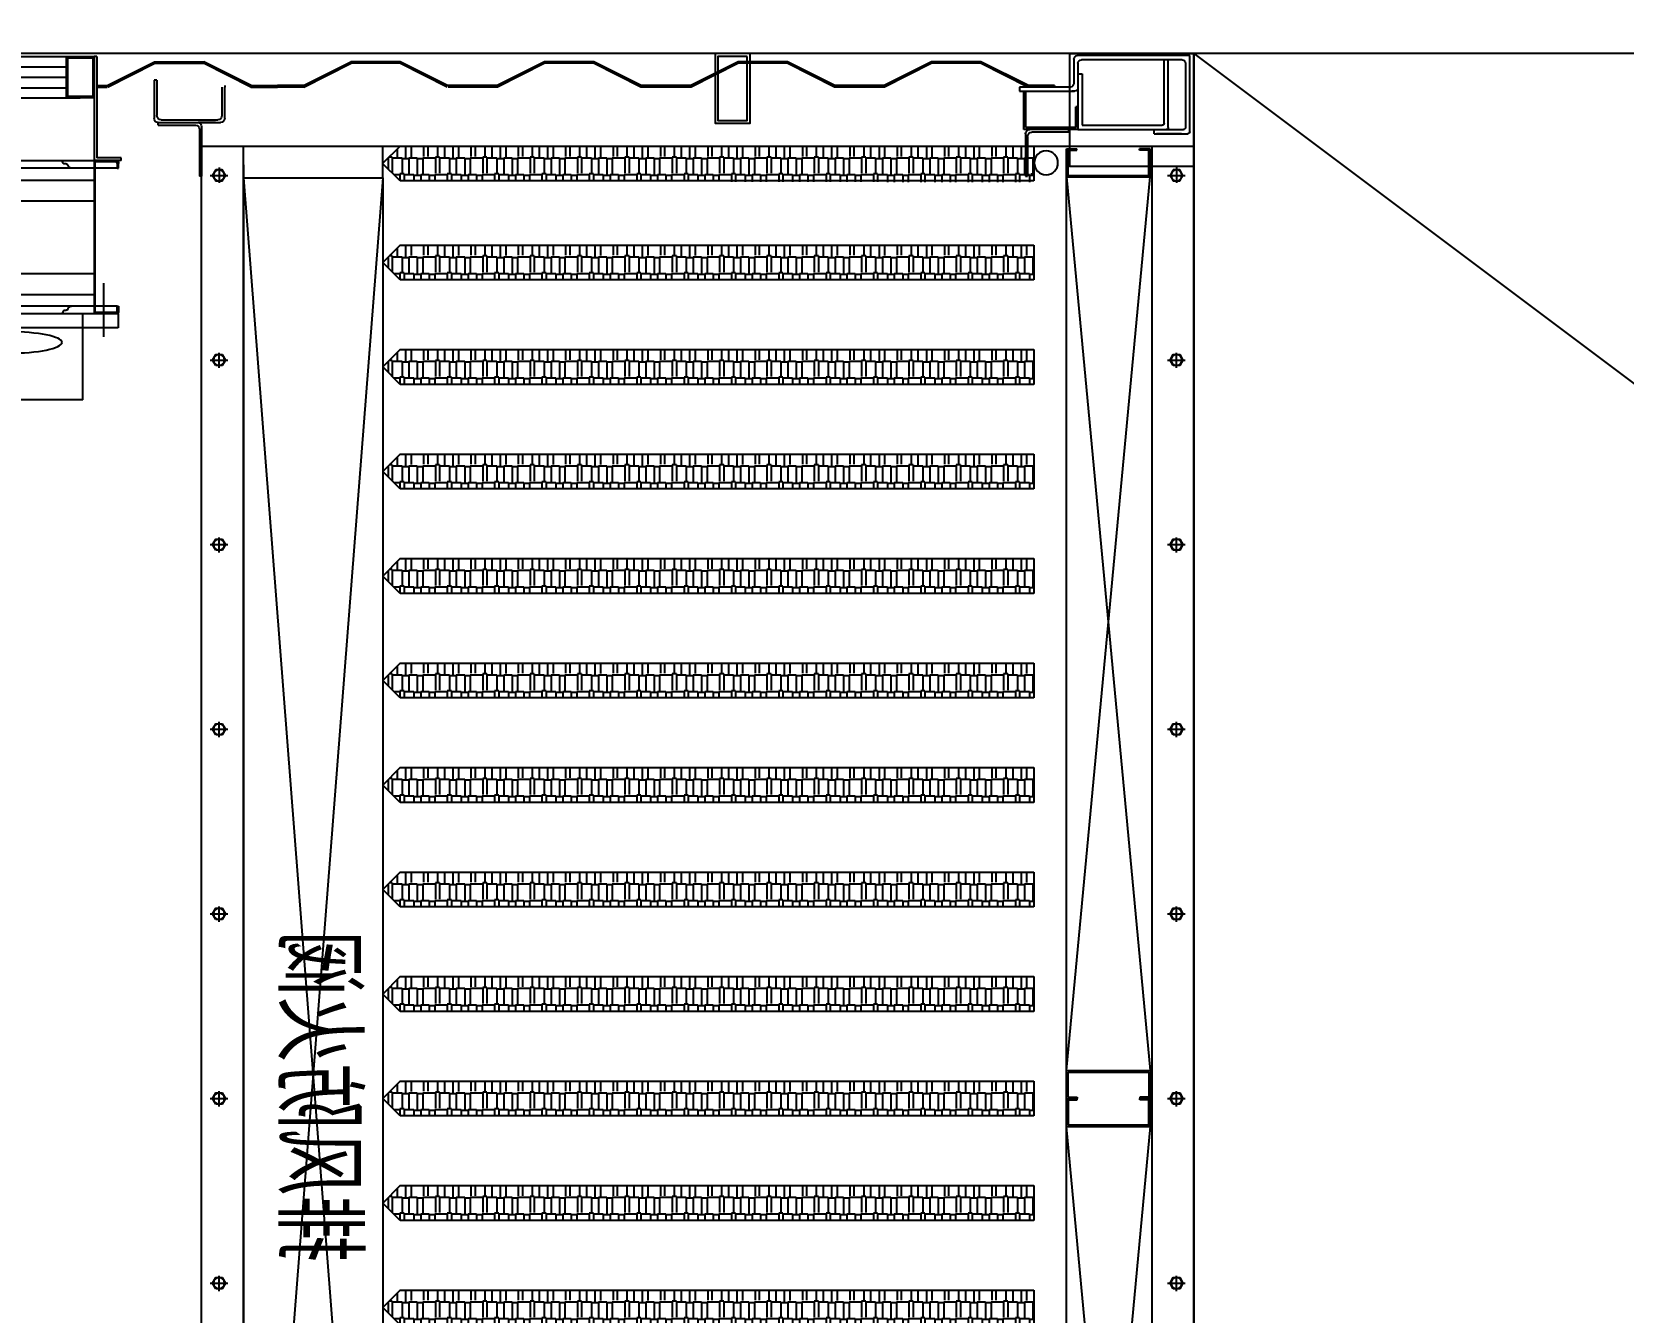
# Model space of a CAD drawing. Extents: x 758840 to 1108724, y -102573 to 143521.
# Drawn here: x 838614 to 840899, y 112781 to 114619 of the extents above; entities that cross this region are included whole.
import ezdxf

# ---------------------------------------------------------------- set-up
doc = ezdxf.new("R2010")
doc.units = 0
doc.header["$LTSCALE"] = 1000
doc.header["$MEASUREMENT"] = 0
for name, pattern in [('ACAD_ISO10W100', [18.5, 12, -3, 0.5, -3]), ('AM_ISO08W050', [18, 12, -1.5, 3, -1.5]), ('CENTER', [2, 1.25, -0.25, 0.25, -0.25]), ('PHANTOM', [12.7, 6.35, -1.27, 1.27, -1.27, 1.27, -1.27])]:
    doc.linetypes.add(name, pattern=pattern)
for name, color, linetype in [('07', 6, 'PHANTOM'), ('0825底图', 253, 'Continuous'), ('8', 4, 'Continuous'), ('AC_EQUIPMENT', 7, 'Continuous'), ('AC_KS', 6, 'Continuous'), ('DEFAULT_1', 7, 'CENTER'), ('PUB_HATCH', 8, 'Continuous'), ('室外柴油发电', 241, 'Continuous')]:
    doc.layers.add(name, color=color, linetype=linetype)
doc.layers.add('AM_7', color=4, linetype='AM_ISO08W050', lineweight=25)
doc.layers.add('AM_8', color=1, linetype='Continuous', lineweight=25)
doc.styles.get("Standard").update_dxf_attribs({"font": 'gbenor.shx', "bigfont": 'gbcbig.shx'})

# ---------------------------------------------------------------- blocks, each defined once
blk = doc.blocks.new('侧板')
for p, q in [((2652.6, 11706.6), (2690.6, 11706.6)), ((2652.6, 11704.6), (2652.6, 11706.6)), ((2652.6, 11704.6), (2690.1, 11704.6)), ((2690.1, 11704.6), (2758.1, 11670.6)), ((2690.6, 11706.6), (2758.6, 11672.6)), ((2828.6, 11672.6), (2896.6, 11706.6)), ((2829.1, 11670.6), (2897.1, 11704.6)), ((2896.6, 11706.6), (2968.6, 11706.6)), ((2897.1, 11704.6), (2968.1, 11704.6)), ((2968.1, 11704.6), (3036.1, 11670.6)), ((2968.6, 11706.6), (3036.6, 11672.6)), ((3106.5, 11672.6), (3174.5, 11706.6)), ((3107, 11670.6), (3175, 11704.6)), ((3174.5, 11706.6), (3246.5, 11706.6)), ((3174.5, 11706.6), (3245.5, 11706.6)), ((3175, 11704.6), (3246, 11704.6)), ((3246, 11704.6), (3314, 11670.6)), ((3246.5, 11706.6), (3314.5, 11672.6)), ((3384.5, 11672.6), (3452.5, 11706.6)), ((3385, 11670.6), (3453, 11704.6)), ((3452.5, 11706.6), (3523.5, 11706.6)), ((3453, 11704.6), (3524, 11704.6)), ((3524, 11704.6), (3592, 11670.6)), ((3524.5, 11706.6), (3592.5, 11672.6)), ((3730.5, 11706.6), (3662.5, 11672.6)), ((3731, 11704.6), (3663, 11670.6)), ((3730.5, 11706.6), (3768.5, 11706.6)), ((3731, 11704.6), (3768.5, 11704.6)), ((3768.5, 11704.6), (3768.5, 11706.6)), ((2758.1, 11670.6), (2829.1, 11670.6)), ((2758.6, 11672.6), (2828.6, 11672.6)), ((3036.1, 11670.6), (3107, 11670.6)), ((3036.6, 11672.6), (3106.5, 11672.6)), ((3314, 11670.6), (3385, 11670.6)), ((3314.5, 11672.6), (3384.5, 11672.6)), ((3592, 11670.6), (3663, 11670.6)), ((3592.5, 11672.6), (3662.5, 11672.6))]:
    blk.add_line(p, q)
blk = doc.blocks.new('排风降噪横剖')
at = {"layer": 'AM_7'}
h = blk.add_hatch(dxfattribs=at)
h.set_pattern_fill('AR-RSHKE', color=256, scale=2, angle=180, style=0)
h.set_pattern_definition([(360, (-637190.818, -169602.554), (51, -24), [12, -10, 14, -6, 18, -8]), (360, (-637178.818, -169603.554), (51, -24), [10, -38, 8, -12]), (360, (-637154.818, -169601.054), (51, -24), [6, -62]), (270, (-637190.818, -169602.554), (-17, -24), [23, -73]), (270, (-637178.818, -169602.554), (-17, -24), [22.5, -73.5]), (270, (-637168.818, -169602.554), (-17, -24), [21, -75]), (270, (-637154.818, -169601.054), (-17, -24), [23, -73]), (270, (-637148.818, -169601.054), (-17, -24), [23, -73]), (270, (-637130.818, -169602.554), (-17, -24), [22, -74])])
h.paths.add_polyline_path([(7119.2, -10876.4), (7119.2, -10926.4), (8029.2, -10924.5), (8054.2, -10899.5), (8029.2, -10874.5)])
h = blk.add_hatch(dxfattribs=at)
h.set_pattern_fill('AR-RSHKE', color=256, scale=2, angle=180, style=0)
h.set_pattern_definition([(360, (-637190.818, -169744.554), (51, -24), [12, -10, 14, -6, 18, -8]), (360, (-637178.818, -169745.554), (51, -24), [10, -38, 8, -12]), (360, (-637154.818, -169743.054), (51, -24), [6, -62]), (270, (-637190.818, -169744.554), (-17, -24), [23, -73]), (270, (-637178.818, -169744.554), (-17, -24), [22.5, -73.5]), (270, (-637168.818, -169744.554), (-17, -24), [21, -75]), (270, (-637154.818, -169743.054), (-17, -24), [23, -73]), (270, (-637148.818, -169743.054), (-17, -24), [23, -73]), (270, (-637130.818, -169744.554), (-17, -24), [22, -74])])
h.paths.add_polyline_path([(7119.2, -11016.5), (7119.2, -11066.5), (8029.2, -11066.5), (8054.2, -11041.5), (8029.2, -11016.5)])
h = blk.add_hatch(dxfattribs=at)
h.set_pattern_fill('AR-RSHKE', color=256, scale=2, angle=180, style=0)
h.set_pattern_definition([(360, (-637190.818, -169894.554), (51, -24), [12, -10, 14, -6, 18, -8]), (360, (-637178.818, -169895.554), (51, -24), [10, -38, 8, -12]), (360, (-637154.818, -169893.054), (51, -24), [6, -62]), (270, (-637190.818, -169894.554), (-17, -24), [23, -73]), (270, (-637178.818, -169894.554), (-17, -24), [22.5, -73.5]), (270, (-637168.818, -169894.554), (-17, -24), [21, -75]), (270, (-637154.818, -169893.054), (-17, -24), [23, -73]), (270, (-637148.818, -169893.054), (-17, -24), [23, -73]), (270, (-637130.818, -169894.554), (-17, -24), [22, -74])])
h.paths.add_polyline_path([(7119.2, -11166.5), (7119.2, -11216.5), (8029.2, -11216.5), (8054.2, -11191.5), (8029.2, -11166.5)])
h = blk.add_hatch(dxfattribs=at)
h.set_pattern_fill('AR-RSHKE', color=256, scale=2, angle=180, style=0)
h.set_pattern_definition([(360, (-637190.818, -170044.554), (51, -24), [12, -10, 14, -6, 18, -8]), (360, (-637178.818, -170045.554), (51, -24), [10, -38, 8, -12]), (360, (-637154.818, -170043.054), (51, -24), [6, -62]), (270, (-637190.818, -170044.554), (-17, -24), [23, -73]), (270, (-637178.818, -170044.554), (-17, -24), [22.5, -73.5]), (270, (-637168.818, -170044.554), (-17, -24), [21, -75]), (270, (-637154.818, -170043.054), (-17, -24), [23, -73]), (270, (-637148.818, -170043.054), (-17, -24), [23, -73]), (270, (-637130.818, -170044.554), (-17, -24), [22, -74])])
h.paths.add_polyline_path([(7119.2, -11316.5), (7119.2, -11366.5), (8029.2, -11366.5), (8054.2, -11341.5), (8029.2, -11316.5)])
h = blk.add_hatch(dxfattribs=at)
h.set_pattern_fill('AR-RSHKE', color=256, scale=2, angle=180, style=0)
h.set_pattern_definition([(360, (-637190.818, -170194.554), (51, -24), [12, -10, 14, -6, 18, -8]), (360, (-637178.818, -170195.554), (51, -24), [10, -38, 8, -12]), (360, (-637154.818, -170193.054), (51, -24), [6, -62]), (270, (-637190.818, -170194.554), (-17, -24), [23, -73]), (270, (-637178.818, -170194.554), (-17, -24), [22.5, -73.5]), (270, (-637168.818, -170194.554), (-17, -24), [21, -75]), (270, (-637154.818, -170193.054), (-17, -24), [23, -73]), (270, (-637148.818, -170193.054), (-17, -24), [23, -73]), (270, (-637130.818, -170194.554), (-17, -24), [22, -74])])
h.paths.add_polyline_path([(7119.2, -11466.5), (7119.2, -11516.5), (8029.2, -11516.5), (8054.2, -11491.5), (8029.2, -11466.5)])
h = blk.add_hatch(dxfattribs=at)
h.set_pattern_fill('AR-RSHKE', color=256, scale=2, angle=180, style=0)
h.set_pattern_definition([(360, (-637190.818, -170344.554), (51, -24), [12, -10, 14, -6, 18, -8]), (360, (-637178.818, -170345.554), (51, -24), [10, -38, 8, -12]), (360, (-637154.818, -170343.054), (51, -24), [6, -62]), (270, (-637190.818, -170344.554), (-17, -24), [23, -73]), (270, (-637178.818, -170344.554), (-17, -24), [22.5, -73.5]), (270, (-637168.818, -170344.554), (-17, -24), [21, -75]), (270, (-637154.818, -170343.054), (-17, -24), [23, -73]), (270, (-637148.818, -170343.054), (-17, -24), [23, -73]), (270, (-637130.818, -170344.554), (-17, -24), [22, -74])])
h.paths.add_polyline_path([(7119.2, -11616.5), (7119.2, -11666.5), (8029.2, -11666.5), (8054.2, -11641.5), (8029.2, -11616.5)])
h = blk.add_hatch(dxfattribs=at)
h.set_pattern_fill('AR-RSHKE', color=256, scale=2, angle=180, style=0)
h.set_pattern_definition([(360, (-637190.818, -170494.554), (51, -24), [12, -10, 14, -6, 18, -8]), (360, (-637178.818, -170495.554), (51, -24), [10, -38, 8, -12]), (360, (-637154.818, -170493.054), (51, -24), [6, -62]), (270, (-637190.818, -170494.554), (-17, -24), [23, -73]), (270, (-637178.818, -170494.554), (-17, -24), [22.5, -73.5]), (270, (-637168.818, -170494.554), (-17, -24), [21, -75]), (270, (-637154.818, -170493.054), (-17, -24), [23, -73]), (270, (-637148.818, -170493.054), (-17, -24), [23, -73]), (270, (-637130.818, -170494.554), (-17, -24), [22, -74])])
h.paths.add_polyline_path([(7119.2, -11766.5), (7119.2, -11816.5), (8029.2, -11816.5), (8054.2, -11791.5), (8029.2, -11766.5)])
h = blk.add_hatch(dxfattribs=at)
h.set_pattern_fill('AR-RSHKE', color=256, scale=2, angle=180, style=0)
h.set_pattern_definition([(360, (-637190.818, -170644.554), (51, -24), [12, -10, 14, -6, 18, -8]), (360, (-637178.818, -170645.554), (51, -24), [10, -38, 8, -12]), (360, (-637154.818, -170643.054), (51, -24), [6, -62]), (270, (-637190.818, -170644.554), (-17, -24), [23, -73]), (270, (-637178.818, -170644.554), (-17, -24), [22.5, -73.5]), (270, (-637168.818, -170644.554), (-17, -24), [21, -75]), (270, (-637154.818, -170643.054), (-17, -24), [23, -73]), (270, (-637148.818, -170643.054), (-17, -24), [23, -73]), (270, (-637130.818, -170644.554), (-17, -24), [22, -74])])
h.paths.add_polyline_path([(7119.2, -11916.5), (7119.2, -11966.5), (8029.2, -11966.5), (8054.2, -11941.5), (8029.2, -11916.5)])
h = blk.add_hatch(dxfattribs=at)
h.set_pattern_fill('AR-RSHKE', color=256, scale=2, angle=180, style=0)
h.set_pattern_definition([(360, (-637190.818, -170794.554), (51, -24), [12, -10, 14, -6, 18, -8]), (360, (-637178.818, -170795.554), (51, -24), [10, -38, 8, -12]), (360, (-637154.818, -170793.054), (51, -24), [6, -62]), (270, (-637190.818, -170794.554), (-17, -24), [23, -73]), (270, (-637178.818, -170794.554), (-17, -24), [22.5, -73.5]), (270, (-637168.818, -170794.554), (-17, -24), [21, -75]), (270, (-637154.818, -170793.054), (-17, -24), [23, -73]), (270, (-637148.818, -170793.054), (-17, -24), [23, -73]), (270, (-637130.818, -170794.554), (-17, -24), [22, -74])])
h.paths.add_polyline_path([(7119.2, -12066.5), (7119.2, -12116.5), (8029.2, -12116.5), (8054.2, -12091.5), (8029.2, -12066.5)])
h = blk.add_hatch(dxfattribs=at)
h.set_pattern_fill('AR-RSHKE', color=256, scale=2, angle=180, style=0)
h.set_pattern_definition([(360, (-637190.818, -170944.554), (51, -24), [12, -10, 14, -6, 18, -8]), (360, (-637178.818, -170945.554), (51, -24), [10, -38, 8, -12]), (360, (-637154.818, -170943.054), (51, -24), [6, -62]), (270, (-637190.818, -170944.554), (-17, -24), [23, -73]), (270, (-637178.818, -170944.554), (-17, -24), [22.5, -73.5]), (270, (-637168.818, -170944.554), (-17, -24), [21, -75]), (270, (-637154.818, -170943.054), (-17, -24), [23, -73]), (270, (-637148.818, -170943.054), (-17, -24), [23, -73]), (270, (-637130.818, -170944.554), (-17, -24), [22, -74])])
h.paths.add_polyline_path([(7119.2, -12216.5), (7119.2, -12266.5), (8029.2, -12266.5), (8054.2, -12241.5), (8029.2, -12216.5)])
h = blk.add_hatch(dxfattribs=at)
h.set_pattern_fill('AR-RSHKE', color=256, scale=2, angle=180, style=0)
h.set_pattern_definition([(360, (-637190.818, -171094.554), (51, -24), [12, -10, 14, -6, 18, -8]), (360, (-637178.818, -171095.554), (51, -24), [10, -38, 8, -12]), (360, (-637154.818, -171093.054), (51, -24), [6, -62]), (270, (-637190.818, -171094.554), (-17, -24), [23, -73]), (270, (-637178.818, -171094.554), (-17, -24), [22.5, -73.5]), (270, (-637168.818, -171094.554), (-17, -24), [21, -75]), (270, (-637154.818, -171093.054), (-17, -24), [23, -73]), (270, (-637148.818, -171093.054), (-17, -24), [23, -73]), (270, (-637130.818, -171094.554), (-17, -24), [22, -74])])
h.paths.add_polyline_path([(7119.2, -12366.5), (7119.2, -12416.5), (8029.2, -12416.5), (8054.2, -12391.5), (8029.2, -12366.5)])
h = blk.add_hatch(dxfattribs=at)
h.set_pattern_fill('AR-RSHKE', color=256, scale=2, angle=180, style=0)
h.set_pattern_definition([(360, (-637190.818, -171244.554), (51, -24), [12, -10, 14, -6, 18, -8]), (360, (-637178.818, -171245.554), (51, -24), [10, -38, 8, -12]), (360, (-637154.818, -171243.054), (51, -24), [6, -62]), (270, (-637190.818, -171244.554), (-17, -24), [23, -73]), (270, (-637178.818, -171244.554), (-17, -24), [22.5, -73.5]), (270, (-637168.818, -171244.554), (-17, -24), [21, -75]), (270, (-637154.818, -171243.054), (-17, -24), [23, -73]), (270, (-637148.818, -171243.054), (-17, -24), [23, -73]), (270, (-637130.818, -171244.554), (-17, -24), [22, -74])])
h.paths.add_polyline_path([(7119.2, -12516.5), (7119.2, -12566.5), (8029.2, -12566.5), (8054.2, -12541.5), (8029.2, -12516.5)])
at = {"color": 0}
for p, q in [((8314.2, -10874.5), (6889.2, -10874.5)), ((7119.2, -10874.5), (7119.2, -10924.5)), ((8029.3, -10874.5), (7119.3, -10874.5)), ((8029.3, -10874.5), (8054.3, -10899.5)), ((8029.3, -10924.5), (8054.3, -10899.5)), ((6927.1, -10916.5), (6901.7, -10916.5)), ((7119.2, -10914.5), (7123.2, -10914.5)), ((8254.2, -10901.2), (8254.2, -13542.3)), ((8302.1, -10916.5), (8276.7, -10916.5)), ((7119.3, -10924.5), (8029.3, -10924.5)), ((8029.2, -11016.5), (7119.2, -11016.5)), ((7119.2, -11016.5), (7119.2, -11066.5)), ((8029.2, -11016.5), (8054.2, -11041.5)), ((8029.2, -11066.5), (8054.2, -11041.5)), ((7119.2, -11066.5), (8029.2, -11066.5)), ((8029.2, -11166.5), (7119.2, -11166.5)), ((7119.2, -11166.5), (7119.2, -11216.5)), ((8029.2, -11166.5), (8054.2, -11191.5)), ((6927.1, -11181.5), (6901.7, -11181.5)), ((8029.2, -11216.5), (8054.2, -11191.5)), ((8302.1, -11181.5), (8276.7, -11181.5)), ((7119.2, -11216.5), (8029.2, -11216.5)), ((8029.2, -11316.5), (7119.2, -11316.5)), ((7119.2, -11316.5), (7119.2, -11366.5)), ((8029.2, -11316.5), (8054.2, -11341.5)), ((8029.2, -11366.5), (8054.2, -11341.5)), ((7119.2, -11366.5), (8029.2, -11366.5)), ((6927.1, -11446.5), (6901.7, -11446.5)), ((8302.1, -11446.5), (8276.7, -11446.5)), ((8029.2, -11466.5), (7119.2, -11466.5)), ((7119.2, -11466.5), (7119.2, -11516.5)), ((8029.2, -11466.5), (8054.2, -11491.5)), ((8029.2, -11516.5), (8054.2, -11491.5)), ((7119.2, -11516.5), (8029.2, -11516.5)), ((8029.2, -11616.5), (7119.2, -11616.5)), ((7119.2, -11616.5), (7119.2, -11666.5)), ((8029.2, -11616.5), (8054.2, -11641.5)), ((8029.2, -11666.5), (8054.2, -11641.5)), ((7119.2, -11666.5), (8029.2, -11666.5)), ((6927.1, -11711.5), (6901.7, -11711.5)), ((8302.1, -11711.5), (8276.7, -11711.5)), ((8029.2, -11766.5), (7119.2, -11766.5)), ((7119.2, -11766.5), (7119.2, -11816.5)), ((8029.2, -11766.5), (8054.2, -11791.5)), ((8029.2, -11816.5), (8054.2, -11791.5)), ((7119.2, -11816.5), (8029.2, -11816.5)), ((8029.2, -11916.5), (7119.2, -11916.5)), ((7119.2, -11916.5), (7119.2, -11966.5)), ((8029.2, -11916.5), (8054.2, -11941.5)), ((8029.2, -11966.5), (8054.2, -11941.5)), ((7119.2, -11966.5), (8029.2, -11966.5)), ((6927.1, -11976.5), (6901.7, -11976.5)), ((8302.1, -11976.5), (8276.7, -11976.5)), ((8029.2, -12066.5), (7119.2, -12066.5)), ((7119.2, -12066.5), (7119.2, -12116.5)), ((8029.2, -12066.5), (8054.2, -12091.5)), ((8029.2, -12116.5), (8054.2, -12091.5)), ((7119.2, -12116.5), (8029.2, -12116.5)), ((8029.2, -12216.5), (7119.2, -12216.5)), ((7119.2, -12216.5), (7119.2, -12266.5)), ((8029.2, -12216.5), (8054.2, -12241.5)), ((6927.1, -12241.5), (6901.7, -12241.5)), ((8029.2, -12266.5), (8054.2, -12241.5)), ((8302.1, -12241.5), (8276.7, -12241.5)), ((7119.2, -12266.5), (8029.2, -12266.5)), ((8029.2, -12366.5), (7119.2, -12366.5)), ((7119.2, -12366.5), (7119.2, -12416.5)), ((8029.2, -12366.5), (8054.2, -12391.5)), ((8029.2, -12416.5), (8054.2, -12391.5)), ((7119.2, -12416.5), (8029.2, -12416.5)), ((6927.1, -12506.5), (6901.7, -12506.5)), ((8029.2, -12516.5), (7119.2, -12516.5)), ((7119.2, -12516.5), (7119.2, -12566.5)), ((8029.2, -12516.5), (8054.2, -12541.5)), ((8302.1, -12506.5), (8276.7, -12506.5)), ((8029.2, -12566.5), (8054.2, -12541.5))]:
    blk.add_line(p, q, dxfattribs=at)
for p, q in [((6889.2, -13608.5), (6889.2, -10874.5)), ((6949.2, -13608.5), (6949.2, -10874.5)), ((8254.2, -13604.7), (8254.2, -10874.5)), ((8314.2, -13604.5), (8314.2, -10874.5)), ((7072.2, -13604.5), (7072.2, -10878.5)), ((8254.2, -13604.5), (8254.2, -10881.6)), ((6914.2, -10905.1), (6914.2, -10927)), ((8289.2, -10905.1), (8289.2, -10927)), ((6914.2, -11192.9), (6914.2, -11171)), ((8289.2, -11192.9), (8289.2, -11171)), ((6914.2, -11457.9), (6914.2, -11436)), ((8289.2, -11457.9), (8289.2, -11436)), ((6914.2, -11722.9), (6914.2, -11701)), ((8289.2, -11722.9), (8289.2, -11701)), ((6914.2, -11987.9), (6914.2, -11966)), ((8289.2, -11987.9), (8289.2, -11966)), ((6914.2, -12252.9), (6914.2, -12231)), ((8289.2, -12252.9), (8289.2, -12231)), ((6914.2, -12517.9), (6914.2, -12496)), ((8289.2, -12517.9), (8289.2, -12496))]:
    blk.add_line(p, q)
for points in [[(6918.9, -10908.5), (6923.5, -10916.5), (6918.9, -10924.5), (6909.6, -10924.5), (6905, -10916.5), (6909.6, -10908.5)], [(8293.9, -10908.5), (8298.5, -10916.5), (8293.9, -10924.5), (8284.6, -10924.5), (8280, -10916.5), (8284.6, -10908.5)], [(6918.9, -11189.5), (6923.5, -11181.5), (6918.9, -11173.5), (6909.6, -11173.5), (6905, -11181.5), (6909.6, -11189.5)], [(8293.9, -11189.5), (8298.5, -11181.5), (8293.9, -11173.5), (8284.6, -11173.5), (8280, -11181.5), (8284.6, -11189.5)], [(6918.9, -11454.5), (6923.5, -11446.5), (6918.9, -11438.5), (6909.6, -11438.5), (6905, -11446.5), (6909.6, -11454.5)], [(8293.9, -11454.5), (8298.5, -11446.5), (8293.9, -11438.5), (8284.6, -11438.5), (8280, -11446.5), (8284.6, -11454.5)], [(6918.9, -11719.5), (6923.5, -11711.5), (6918.9, -11703.5), (6909.6, -11703.5), (6905, -11711.5), (6909.6, -11719.5)], [(8293.9, -11719.5), (8298.5, -11711.5), (8293.9, -11703.5), (8284.6, -11703.5), (8280, -11711.5), (8284.6, -11719.5)], [(6918.9, -11984.5), (6923.5, -11976.5), (6918.9, -11968.5), (6909.6, -11968.5), (6905, -11976.5), (6909.6, -11984.5)], [(8293.9, -11984.5), (8298.5, -11976.5), (8293.9, -11968.5), (8284.6, -11968.5), (8280, -11976.5), (8284.6, -11984.5)], [(6918.9, -12249.5), (6923.5, -12241.5), (6918.9, -12233.5), (6909.6, -12233.5), (6905, -12241.5), (6909.6, -12249.5)], [(8293.9, -12249.5), (8298.5, -12241.5), (8293.9, -12233.5), (8284.6, -12233.5), (8280, -12241.5), (8284.6, -12249.5)], [(6918.9, -12514.5), (6923.5, -12506.5), (6918.9, -12498.5), (6909.6, -12498.5), (6905, -12506.5), (6909.6, -12514.5)], [(8293.9, -12514.5), (8298.5, -12506.5), (8293.9, -12498.5), (8284.6, -12498.5), (8280, -12506.5), (8284.6, -12514.5)]]:
    blk.add_lwpolyline(points, close=True, dxfattribs=at)
for centre in [(6914.2, -10916.5), (8289.2, -10916.5), (6914.2, -11181.5), (8289.2, -11181.5), (6914.2, -11446.5), (8289.2, -11446.5), (6914.2, -11711.5), (8289.2, -11711.5), (6914.2, -11976.5), (8289.2, -11976.5), (6914.2, -12241.5), (8289.2, -12241.5), (6914.2, -12506.5), (8289.2, -12506.5)]:
    blk.add_circle(centre, 8, dxfattribs=at)
at = {"layer": '07', "linetype": 'ByBlock'}
for p, q in [((6952.2, -10918.5), (6952.2, -10878.5)), ((6952.2, -10878.5), (6967.2, -10878.5)), ((6954.2, -10916.5), (6954.2, -10880.5)), ((6954.2, -10880.5), (6967.2, -10880.5)), ((6967.2, -10880.5), (6967.2, -10878.5)), ((7072.2, -10878.5), (7057.2, -10878.5)), ((7057.2, -10880.5), (7057.2, -10878.5)), ((7070.2, -10880.5), (7057.2, -10880.5)), ((7070.2, -10880.5), (7070.2, -10916.5)), ((7072.2, -10878.5), (7072.2, -10918.5)), ((7072.2, -10918.5), (6952.2, -10918.5)), ((7070.2, -10916.5), (6954.2, -10916.5)), ((7072, -12201.5), (6952, -12201.5)), ((6952, -12201.5), (6952, -12241.5)), ((7072, -12241.5), (7072, -12201.5)), ((7070, -12203.5), (6954, -12203.5)), ((6954, -12203.5), (6954, -12239.5)), ((7070, -12239.5), (7070, -12203.5)), ((6952, -12281.5), (6952, -12241.5)), ((6952, -12241.5), (6967, -12241.5)), ((6952, -12241.5), (6967, -12241.5)), ((6954, -12239.5), (6967, -12239.5)), ((6954, -12279.5), (6954, -12243.5)), ((6954, -12243.5), (6967, -12243.5)), ((6967, -12239.5), (6967, -12241.5)), ((6967, -12243.5), (6967, -12241.5)), ((7070, -12239.5), (7057, -12239.5)), ((7057, -12239.5), (7057, -12241.5)), ((7072, -12241.5), (7057, -12241.5)), ((7057, -12243.5), (7057, -12241.5)), ((7072, -12241.5), (7057, -12241.5)), ((7070, -12243.5), (7057, -12243.5)), ((7070, -12243.5), (7070, -12279.5)), ((7072, -12241.5), (7072, -12281.5)), ((7072, -12281.5), (6952, -12281.5)), ((7070, -12279.5), (6954, -12279.5))]:
    blk.add_line(p, q, dxfattribs=at)
blk.add_circle((7101.6, -10898.5), 17.1, dxfattribs=at)
at = {"layer": '8', "linetype": 'ACAD_ISO10W100'}
for p, q in [((7072.2, -10918.5), (6952, -12201.5)), ((7072, -12201.5), (6952.2, -10918.5)), ((6952, -12281.5), (7072.2, -13564.5)), ((6952.2, -13564.5), (7072, -12281.5))]:
    blk.add_line(p, q, dxfattribs=at)
at = {"layer": 'AM_8', "color": 1}
for p, q in [((8054.2, -10919.8), (8254.2, -13494.6)), ((8254.2, -10919.8), (8054.2, -13494.6))]:
    blk.add_line(p, q, dxfattribs=at)
blk.add_lwpolyline([(8054.2, -10919.8), (8054.2, -10874.5)], dxfattribs=at)
blk.add_lwpolyline([(8254.2, -10919.8), (8054.2, -10919.8), (8054.2, -13494.6), (8254.2, -13494.6)], close=True, dxfattribs=at)
at = {"layer": 'AM_8', "color": 1, "insert": (8093.2, -12477.1), "char_height": 100, "width": 210946.133, "attachment_point": 1, "rotation": 90}
blk.add_mtext('{\\fSimSun|b0|i0|c134|p2;\\W0.7;排风防火阀}', dxfattribs=at)
blk = doc.blocks.new('11111111')
at = {"color": 7}
for p, q in [((7405.86, 1937.81), (7405.86, 1962.35)), ((7406.75, 1962.35), (7406.75, 1937.81)), ((7408.66, 1961.7), (7406.75, 1960.83)), ((7408.66, 1957.69), (7406.75, 1958.56))]:
    blk.add_line(p, q, dxfattribs=at)
for p, q in [((7399.03, 1956.56), (7378.41, 1956.56)), ((7399.03, 1956.56), (7399.03, 1918.86)), ((7399.03, 1918.86), (7378.41, 1918.86))]:
    blk.add_line(p, q)
for points in [[(7404.66, 1960.06), (7404.22, 1960.06), (7404.22, 1958.68), (7404.66, 1958.68)], [(7405.86, 1960.79), (7404.66, 1960.79), (7404.66, 1958.15), (7405.86, 1958.15)], [(7413.08, 1961.7), (7408.66, 1961.7), (7408.66, 1957.69), (7413.08, 1957.69)], [(7408.05, 1943.25), (7401.22, 1943.25), (7401.22, 1941.2), (7408.05, 1941.2)], [(7402.79, 1946.24), (7402.09, 1946.24), (7402.09, 1926.73), (7402.79, 1926.73)], [(7399.03, 1935.42), (7410.56, 1935.42), (7410.56, 1931.09), (7399.03, 1931.09)], [(7408.79, 1937.81), (7403.68, 1937.81), (7403.68, 1928.91), (7408.79, 1928.91)], [(7407.79, 1928.91), (7404.86, 1928.91), (7404.86, 1926.95), (7407.79, 1926.95)]]:
    blk.add_lwpolyline(points, close=True, dxfattribs=at)
blk = doc.blocks.new('*U110')
at = {"color": 1}
for p, q in [((34383.6, -33508.2), (34383.6, -33510.2)), ((34383.6, -33517.2), (34383.6, -33508.2)), ((34385.4, -33517.2), (34383.6, -33517.2)), ((34385.4, -33510), (34385.4, -33517.2)), ((34385.4, -33517.2), (34649.2, -33517.2)), ((34385.6, -33506.2), (34649.2, -33506.2)), ((34387.4, -33508), (34416.8, -33508)), ((34416.8, -33508), (34416.8, -33598)), ((34418.6, -33596.2), (34418.6, -33506.2)), ((34649.2, -33506.2), (34851.4, -33506.2)), ((34649.2, -33517.2), (34851.6, -33517.2)), ((34818.4, -33636.2), (34818.4, -33506.2)), ((34849.6, -33508), (34820.2, -33508)), ((34820.2, -33508), (34820.2, -33598)), ((34851.6, -33510), (34851.6, -33517.2)), ((34851.6, -33517.2), (34853.4, -33517.2)), ((34853.4, -33508.2), (34853.4, -33510.2)), ((34853.4, -33517.2), (34853.4, -33508.2)), ((34416.8, -33598), (34416.8, -33724.4)), ((34418.6, -33726.2), (34418.6, -33596.2)), ((34820.2, -33598), (34820.2, -33724.4)), ((34818.4, -33726.2), (34818.4, -33636.2)), ((34385.4, -33715.2), (34383.6, -33715.2)), ((34383.6, -33715.2), (34383.6, -33724.2)), ((34383.6, -33724.2), (34383.6, -33722.2)), ((34385.4, -33715.2), (34649.2, -33715.2)), ((34385.4, -33722.4), (34385.4, -33715.2)), ((34649.2, -33726.2), (34385.6, -33726.2)), ((34387.4, -33724.4), (34416.8, -33724.4)), ((34649.2, -33715.2), (34851.6, -33715.2)), ((34851.4, -33726.2), (34649.2, -33726.2)), ((34849.6, -33724.4), (34820.2, -33724.4)), ((34830.5, -33715.2), (34832.3, -33715.2)), ((34851.6, -33722.4), (34851.6, -33715.2)), ((34853.4, -33715.2), (34853.4, -33724.2)), ((34853.4, -33724.2), (34853.4, -33722.2))]:
    blk.add_line(p, q, dxfattribs=at)
at = {"color": 5}
for p, q in [((34649.2, -33534.2), (34418.6, -33534.2)), ((34818.4, -33534.2), (34649.2, -33534.2)), ((34649.2, -33564.2), (34418.6, -33564.2)), ((34818.4, -33564.2), (34649.2, -33564.2)), ((34649.2, -33668.2), (34418.6, -33668.2)), ((34818.4, -33668.2), (34649.2, -33668.2)), ((34649.2, -33698.2), (34418.6, -33698.2)), ((34818.4, -33698.2), (34649.2, -33698.2))]:
    blk.add_line(p, q, dxfattribs=at)
at = {"color": 1}
for centre, start, end in [((34385.6, -33508.2), 90, 180), ((34387.4, -33510), 90, 180), ((34849.6, -33510), 0, 90), ((34851.4, -33508.2), 0, 90), ((34385.6, -33724.2), 180, 270), ((34387.4, -33722.4), 180, 270), ((34849.6, -33722.4), 270, 0), ((34851.4, -33724.2), 270, 0)]:
    blk.add_arc(centre, 2, start, end, dxfattribs=at)
for points in [[(34449.6, -33517.2), (34455.4, -33514.9), (34457.1, -33511.7), (34461.8, -33510.8), (34464.6, -33506.2)], [(34787.5, -33517.2), (34781.6, -33514.9), (34779.9, -33511.7), (34775.2, -33510.8), (34772.4, -33506.2)], [(34449.6, -33715.2), (34455.4, -33717.5), (34457.1, -33720.7), (34461.8, -33721.6), (34464.6, -33726.2)], [(34787.5, -33715.2), (34781.6, -33717.5), (34779.9, -33720.7), (34775.2, -33721.6), (34772.4, -33726.2)]]:
    blk.add_spline(points, degree=3, dxfattribs=at)
at = {"color": 0, "xscale": 3, "yscale": 3, "zscale": 3}
blk.add_blockref('11111111', (12685, -39427.9), dxfattribs=at)
blk = doc.blocks.new('SSLJF')
for p, q in [((34316.8, -32389.1), (34336.8, -32389.1)), ((34316.8, -32858.7), (34336.8, -32858.7))]:
    blk.add_line(p, q)
at = {"color": 1}
for p, q in [((34272.7, -32410.4), (34349.8, -32410.4)), ((34273.5, -32834.2), (34360.2, -32834.2))]:
    blk.add_line(p, q, dxfattribs=at)
at = {"layer": 'AC_EQUIPMENT'}
for points in [[(34316.8, -32389.1), (34316.8, -32858.7)], [(34336.8, -32389.1), (34336.8, -32858.7)], [(34440.4, -32439.8), (34316.8, -32439.8)], [(34440.4, -32439.8), (34440.4, -32808)], [(34440.4, -32808), (34316.8, -32808)]]:
    blk.add_lwpolyline(points, dxfattribs=at)
at = {"layer": 'AC_KS'}
blk.add_lwpolyline([(34591.3, -32675.2), (34591.3, -32572.6), (34388.6, -32572.6), (34388.6, -32675.2)], close=True, dxfattribs=at)
blk.add_lwpolyline([(34622.1, -32623.9), (34316.8, -32623.9)], dxfattribs=at)
at = {"layer": 'AC_KS', "extrusion": (0, 0, -1)}
blk.add_ellipse((34357.9, -32546.9), major_axis=(0, 77), ratio=0.2, dxfattribs=at)
at = {"layer": 'AC_KS'}
blk.add_ellipse((34357.9, -32700.9), major_axis=(0, 77), ratio=0.2, start_param=3.141593, end_param=9.424778, dxfattribs=at)
blk = doc.blocks.new('FD61GD')
for p, q in [((24199, -16830.6), (24160, -16830.6)), ((24160, -16830.6), (24160, -16834.7)), ((24195, -16834.6), (24160, -16834.6)), ((24195, -16980.2), (24195, -16834.6)), ((24199, -16980.2), (24199, -16830.6)), ((24599.4, -16980.2), (24599.4, -16830.6)), ((24638.4, -16830.6), (24599.4, -16830.6)), ((24603.4, -16980.2), (24603.4, -16834.6)), ((24638.4, -16834.6), (24603.4, -16834.6)), ((24638.4, -16830.6), (24638.4, -16834.6)), ((24238.8, -16920.6), (24579.6, -16920.6)), ((24238.8, -16935.2), (24559.6, -16935.2)), ((24238.8, -16950.2), (24559.6, -16950.2)), ((24049.4, -16976.2), (24195, -16976.2)), ((24238.8, -16965.2), (24559.6, -16965.2)), ((24049.4, -16980.2), (24195, -16980.2)), ((24195, -16980.2), (24199, -16980.2)), ((24238.8, -16980.2), (24579.6, -16980.2)), ((24238.8, -16980.2), (24579.6, -16980.2)), ((24603.4, -16980.2), (24599.4, -16980.2))]:
    blk.add_line(p, q)
for points in [[(24238.8, -16980.2), (24238.8, -16920.6), (24199, -16920.6), (24199, -16980.2)], [(24236.8, -16978.2), (24236.8, -16922.6), (24201, -16922.6), (24201, -16978.2)], [(24599.4, -16980.2), (24599.4, -16920.6), (24559.6, -16920.6), (24559.6, -16980.2)], [(24597.4, -16978.2), (24597.4, -16922.6), (24561.6, -16922.6), (24561.6, -16978.2)]]:
    blk.add_lwpolyline(points, close=True)
for radius in [2.29, 2.29, 1.05]:
    blk.add_circle((24049.4, -16982.5), radius)
at = {"xscale": -1, "rotation": 270}
blk.add_blockref('SSLJF', (57023.3, -50927.4), dxfattribs=at)
at = {"xscale": -1}
blk.add_blockref('*U110', (59018, 16895.6), dxfattribs=at)
blk = doc.blocks.new('柴发集装箱')
at = {"color": 0}
for p, q in [((4109588.9, 1944594.8), (4109750.4, 1944594.8)), ((4109588.9, 1944485.8), (4109588.9, 1944594.8)), ((4109588.9, 1944594.8), (4109750.4, 1944594.8)), ((4109588.9, 1944485.8), (4109588.9, 1944594.8)), ((4109588.9, 1944594.8), (4109750.4, 1944594.8)), ((4109588.9, 1944485.8), (4109588.9, 1944594.8)), ((4109594.9, 1944583.8), (4109594.9, 1944491.8)), ((4109594.9, 1944583.8), (4109594.9, 1944491.8)), ((4109594.9, 1944583.8), (4109594.9, 1944491.8)), ((4109599.9, 1944588.8), (4109744.4, 1944588.8)), ((4109599.9, 1944588.8), (4109744.4, 1944588.8)), ((4109599.9, 1944588.8), (4109744.4, 1944588.8)), ((4109619.7, 1944491.8), (4109619.7, 1944588.8)), ((4109619.7, 1944491.8), (4109619.7, 1944588.8)), ((4109619.7, 1944491.8), (4109619.7, 1944588.8)), ((4109625.7, 1944497.8), (4109625.7, 1944588.8)), ((4109625.7, 1944497.8), (4109625.7, 1944588.8)), ((4109625.7, 1944497.8), (4109625.7, 1944588.8)), ((4109645.9, 1944588.8), (4109651.9, 1944588.8)), ((4109645.9, 1944588.8), (4109651.9, 1944588.8)), ((4109645.9, 1944588.8), (4109651.9, 1944588.8)), ((4109755.4, 1944589.8), (4109755.4, 1944559.8)), ((4109755.4, 1944589.8), (4109755.4, 1944554.8)), ((4109755.4, 1944589.8), (4109755.4, 1944559.8)), ((4109755.4, 1944589.8), (4109755.4, 1944554.8)), ((4109755.4, 1944589.8), (4109755.4, 1944559.8)), ((4109755.4, 1944589.8), (4109755.4, 1944554.8)), ((4109743.4, 1944568.8), (4109743.4, 1944494.8)), ((4109749.4, 1944568.8), (4109743.4, 1944568.8)), ((4109743.4, 1944568.8), (4109743.4, 1944494.8)), ((4109749.4, 1944568.8), (4109743.4, 1944568.8)), ((4109743.4, 1944568.8), (4109743.4, 1944494.8)), ((4109749.4, 1944568.8), (4109743.4, 1944568.8)), ((4109749.4, 1944568.8), (4109749.4, 1944488.8)), ((4109749.4, 1944568.8), (4109749.4, 1944488.8)), ((4109749.4, 1944568.8), (4109749.4, 1944488.8)), ((4111072.2, 1944559.8), (4111072.2, 1944508.8)), ((4111072.2, 1944559.8), (4111076.2, 1944559.8)), ((4111072.2, 1944559.8), (4111072.2, 1944508.8)), ((4111072.2, 1944559.8), (4111076.2, 1944559.8)), ((4111072.2, 1944559.8), (4111072.2, 1944508.8)), ((4111072.2, 1944559.8), (4111076.2, 1944559.8)), ((4111076.2, 1944559.8), (4111076.2, 1944504.8)), ((4111076.2, 1944559.8), (4111076.2, 1944504.8)), ((4111076.2, 1944559.8), (4111076.2, 1944504.8)), ((4109749.4, 1944548.8), (4109749.4, 1944493.8)), ((4109749.4, 1944548.8), (4109749.4, 1944493.8)), ((4109749.4, 1944548.8), (4109749.4, 1944493.8)), ((4109749.4, 1944548.8), (4109749.4, 1944493.8)), ((4109749.4, 1944548.8), (4109749.4, 1944493.8)), ((4109749.4, 1944548.8), (4109749.4, 1944493.8)), ((4109754.4, 1944543.8), (4109758.4, 1944543.8)), ((4109754.4, 1944543.8), (4109758.4, 1944543.8)), ((4109754.4, 1944543.8), (4109758.4, 1944543.8)), ((4110974.7, 1944504.8), (4110974.7, 1944549.8)), ((4110974.7, 1944504.8), (4110974.7, 1944549.8)), ((4110974.7, 1944504.8), (4110974.7, 1944549.8)), ((4110978.7, 1944549.8), (4110978.7, 1944508.8)), ((4110978.7, 1944549.8), (4110978.7, 1944508.8)), ((4110978.7, 1944549.8), (4110978.7, 1944508.8)), ((4109639.9, 1944488.8), (4109597.9, 1944488.8)), ((4109639.9, 1944488.8), (4109597.9, 1944488.8)), ((4109639.9, 1944488.8), (4109597.9, 1944488.8)), ((4109749.4, 1944488.8), (4109622.7, 1944488.8)), ((4109749.4, 1944488.8), (4109622.7, 1944488.8)), ((4109749.4, 1944488.8), (4109622.7, 1944488.8)), ((4109743.4, 1944494.8), (4109628.7, 1944494.8)), ((4109743.4, 1944494.8), (4109628.7, 1944494.8)), ((4109743.4, 1944494.8), (4109628.7, 1944494.8)), ((4109762.5, 1944484.8), (4109762.5, 1944488.8)), ((4109762.5, 1944484.8), (4109762.5, 1944488.8)), ((4109762.5, 1944484.8), (4109762.5, 1944488.8)), ((4109762.5, 1944484.8), (4109762.5, 1944488.8)), ((4111070.2, 1944498.8), (4110980.7, 1944498.8)), ((4111070.2, 1944498.8), (4110980.7, 1944498.8)), ((4111070.2, 1944498.8), (4110980.7, 1944498.8)), ((4111066.2, 1944502.8), (4110984.7, 1944502.8)), ((4111066.2, 1944502.8), (4110984.7, 1944502.8)), ((4111066.2, 1944502.8), (4110984.7, 1944502.8)), ((4110987.9, 1944498.8), (4111012.9, 1944498.8)), ((4110987.9, 1944498.8), (4111012.9, 1944498.8)), ((4110987.9, 1944498.8), (4111012.9, 1944498.8)), ((4111007.9, 1944492.8), (4111008, 1944421.9)), ((4111007.9, 1944492.8), (4111008, 1944421.9)), ((4111007.9, 1944492.8), (4111008, 1944421.9)), ((4111010.9, 1944488.8), (4111010.9, 1944458.7)), ((4111010.9, 1944488.8), (4111010.9, 1944458.7)), ((4111010.9, 1944488.8), (4111010.9, 1944458.7)), ((4111070.2, 1944494.8), (4111016.9, 1944494.8)), ((4111070.2, 1944494.8), (4111016.9, 1944494.8)), ((4111070.2, 1944494.8), (4111016.9, 1944494.8)), ((4111070.2, 1944494.8), (4111070.2, 1944498.8)), ((4111070.2, 1944494.8), (4111070.2, 1944498.8)), ((4111070.2, 1944494.8), (4111070.2, 1944498.8)), ((4109639.9, 1944482.8), (4109591.9, 1944482.8)), ((4109639.9, 1944482.8), (4109591.9, 1944482.8)), ((4109639.9, 1944482.8), (4109591.9, 1944482.8)), ((4109762.5, 1944484.8), (4109815.8, 1944484.8)), ((4109762.5, 1944484.8), (4109815.8, 1944484.8)), ((4109762.5, 1944484.8), (4109815.8, 1944484.8)), ((4109762.5, 1944484.8), (4109815.8, 1944484.8)), ((4109821.8, 1944478.8), (4109821.8, 1944458.7)), ((4109821.8, 1944478.8), (4109821.8, 1944458.7)), ((4109821.8, 1944478.8), (4109821.8, 1944458.7)), ((4109821.8, 1944478.8), (4109821.8, 1944458.7)), ((4109824.8, 1944483.2), (4109824.7, 1944421.9)), ((4109824.8, 1944483.2), (4109824.7, 1944421.9)), ((4109824.8, 1944483.2), (4109824.7, 1944421.9)), ((4109824.8, 1944483.2), (4109824.7, 1944421.9)), ((4109821.8, 1944458.7), (4109821.7, 1944421.9)), ((4109821.8, 1944458.7), (4109821.7, 1944421.9)), ((4109821.8, 1944458.7), (4109821.7, 1944421.9)), ((4109821.8, 1944458.7), (4109821.7, 1944421.9)), ((4111010.9, 1944458.8), (4111010.9, 1944422)), ((4111010.9, 1944458.8), (4111010.9, 1944422)), ((4111010.9, 1944458.8), (4111010.9, 1944422)), ((4111010.9, 1944458.8), (4111010.9, 1944422)), ((4109824.7, 1944421.9), (4109821.7, 1944421.9)), ((4109824.7, 1944421.9), (4109821.7, 1944421.9)), ((4109824.7, 1944421.9), (4109821.7, 1944421.9)), ((4109824.7, 1944421.9), (4109821.7, 1944421.9)), ((4111008, 1944422), (4111010.9, 1944422)), ((4111008, 1944422), (4111010.9, 1944422)), ((4111008, 1944422), (4111010.9, 1944422))]:
    blk.add_line(p, q, dxfattribs=at)
for p, q in [((4109693.9, 1944588.8), (4109744.4, 1944588.8)), ((4109693.9, 1944588.8), (4109744.4, 1944588.8)), ((4109693.9, 1944588.8), (4109744.4, 1944588.8)), ((4109693.9, 1944588.8), (4109744.4, 1944588.8)), ((4109693.9, 1944588.8), (4109744.4, 1944588.8)), ((4109693.9, 1944588.8), (4109744.4, 1944588.8)), ((4110936.6, 1944551.8), (4111004.6, 1944585.8)), ((4110936.6, 1944551.8), (4111004.6, 1944585.8)), ((4110936.6, 1944551.8), (4111004.6, 1944585.8)), ((4110937.1, 1944549.8), (4111005.1, 1944583.8)), ((4110937.1, 1944549.8), (4111005.1, 1944583.8)), ((4110937.1, 1944549.8), (4111005.1, 1944583.8)), ((4111075.5, 1944585.8), (4111004.6, 1944585.8)), ((4111075.5, 1944585.8), (4111004.6, 1944585.8)), ((4111075.5, 1944585.8), (4111004.6, 1944585.8)), ((4111075, 1944583.8), (4111005.1, 1944583.8)), ((4111075, 1944583.8), (4111005.1, 1944583.8)), ((4111075, 1944583.8), (4111005.1, 1944583.8)), ((4111143, 1944549.8), (4111075, 1944583.8)), ((4111143, 1944549.8), (4111075, 1944583.8)), ((4111143, 1944549.8), (4111075, 1944583.8)), ((4111143.5, 1944551.8), (4111075.5, 1944585.8)), ((4111143.5, 1944551.8), (4111075.5, 1944585.8)), ((4111143.5, 1944551.8), (4111075.5, 1944585.8)), ((4109824.3, 1944491.8), (4109824.3, 1944543.8)), ((4109824.3, 1944491.8), (4109824.3, 1944543.8)), ((4109824.3, 1944491.8), (4109824.3, 1944543.8)), ((4109824.3, 1944491.8), (4109824.3, 1944543.8)), ((4109827.3, 1944488.8), (4109827.3, 1944543.8)), ((4109827.3, 1944488.8), (4109827.3, 1944543.8)), ((4109827.3, 1944488.8), (4109827.3, 1944543.8)), ((4109827.3, 1944488.8), (4109827.3, 1944543.8)), ((4110936.6, 1944551.8), (4110899.1, 1944551.8)), ((4110936.6, 1944551.8), (4110899.1, 1944551.8)), ((4110936.6, 1944551.8), (4110899.1, 1944551.8)), ((4110937.1, 1944549.8), (4110899.1, 1944549.8)), ((4110937.1, 1944549.8), (4110899.1, 1944549.8)), ((4110937.1, 1944549.8), (4110899.1, 1944549.8)), ((4110974.8, 1944551.8), (4110974.8, 1944549.8)), ((4110974.8, 1944551.8), (4110974.8, 1944549.8)), ((4110974.8, 1944551.8), (4110974.8, 1944549.8)), ((4111158.4, 1944551.8), (4111143.5, 1944551.8)), ((4111158.4, 1944551.8), (4111143.5, 1944551.8)), ((4111158.4, 1944551.8), (4111143.5, 1944551.8)), ((4111158.4, 1944549.8), (4111144, 1944549.8)), ((4111158.4, 1944549.8), (4111144, 1944549.8)), ((4111158.4, 1944549.8), (4111144, 1944549.8)), ((4109749.4, 1944488.8), (4109749.4, 1944521.3)), ((4109749.4, 1944521.3), (4109752.4, 1944521.3)), ((4109749.4, 1944488.8), (4109749.4, 1944521.3)), ((4109749.4, 1944521.3), (4109752.4, 1944521.3)), ((4109749.4, 1944488.8), (4109749.4, 1944521.3)), ((4109749.4, 1944521.3), (4109752.4, 1944521.3)), ((4109749.4, 1944488.8), (4109749.4, 1944521.3)), ((4109749.4, 1944521.3), (4109752.4, 1944521.3)), ((4109752.4, 1944491.8), (4109752.4, 1944521.3)), ((4109752.4, 1944491.8), (4109752.4, 1944521.3)), ((4109752.4, 1944491.8), (4109752.4, 1944521.3)), ((4109752.4, 1944491.8), (4109752.4, 1944521.3)), ((4109639.9, 1944482.8), (4109639.9, 1944488.8)), ((4109639.9, 1944482.8), (4109639.9, 1944488.8)), ((4109639.9, 1944482.8), (4109639.9, 1944488.8)), ((4109749.4, 1944488.8), (4109827.3, 1944488.8)), ((4109749.4, 1944488.8), (4109827.3, 1944488.8)), ((4109749.4, 1944488.8), (4109827.3, 1944488.8)), ((4109749.4, 1944488.8), (4109827.3, 1944488.8)), ((4109752.4, 1944491.8), (4109824.3, 1944491.8)), ((4109752.4, 1944491.8), (4109824.3, 1944491.8)), ((4109752.4, 1944491.8), (4109824.3, 1944491.8)), ((4109752.4, 1944491.8), (4109824.3, 1944491.8))]:
    blk.add_line(p, q)
at = {"lineweight": -2}
for p, q in [((4109749.4, 1944583.8), (4109749.4, 1944553.8)), ((4109749.4, 1944583.8), (4109749.4, 1944548.8)), ((4109749.4, 1944583.8), (4109749.4, 1944553.8)), ((4109749.4, 1944583.8), (4109749.4, 1944548.8)), ((4109749.4, 1944583.8), (4109749.4, 1944553.8)), ((4109749.4, 1944583.8), (4109749.4, 1944548.8)), ((4109833.3, 1944543.8), (4109754.4, 1944543.8)), ((4109833.3, 1944543.8), (4109754.4, 1944543.8)), ((4109833.3, 1944543.8), (4109754.4, 1944543.8)), ((4109760.4, 1944549.8), (4109833.3, 1944549.8)), ((4109760.4, 1944549.8), (4109833.3, 1944549.8)), ((4109760.4, 1944549.8), (4109833.3, 1944549.8)), ((4109833.3, 1944549.8), (4109833.3, 1944543.8)), ((4109833.3, 1944549.8), (4109833.3, 1944543.8)), ((4109833.3, 1944549.8), (4109833.3, 1944543.8)), ((4109600.9, 1944482.8), (4109636.9, 1944482.8)), ((4109600.9, 1944482.8), (4109636.9, 1944482.8)), ((4109600.9, 1944482.8), (4109636.9, 1944482.8))]:
    blk.add_line(p, q, dxfattribs=at)
blk.add_lwpolyline([(4109582.9, 1944597.8), (4122582.9, 1944597.8), (4122582.9, 1941597.8), (4109582.9, 1941597.8)], close=True)
blk.add_lwpolyline([(4109582.9, 1944597.8), (4122582.9, 1944597.8), (4122582.9, 1941597.8), (4109582.9, 1941597.8)], close=True)
at = {"color": 0}
for points in [[(4109582.9, 1944435.8), (4109760.9, 1944435.8), (4109760.9, 1944597.8), (4109582.9, 1944597.8)], [(4110220.4, 1944597.8), (4110270.4, 1944597.8), (4110270.4, 1944497.8), (4110220.4, 1944497.8)], [(4110224.4, 1944593.8), (4110266.4, 1944593.8), (4110266.4, 1944501.8), (4110224.4, 1944501.8)], [(4110224.4, 1944593.8), (4110266.4, 1944593.8), (4110266.4, 1944501.8), (4110224.4, 1944501.8)], [(4110224.4, 1944593.8), (4110266.4, 1944593.8), (4110266.4, 1944501.8), (4110224.4, 1944501.8)]]:
    blk.add_lwpolyline(points, close=True, dxfattribs=at)
at = {"lineweight": -2}
for centre, start, end in [((4109599.9, 1944583.8), 90, 180), ((4109599.9, 1944583.8), 90, 180), ((4109599.9, 1944583.8), 90, 180), ((4109760.4, 1944554.8), 180, 270), ((4109760.4, 1944554.8), 180, 270), ((4109760.4, 1944554.8), 180, 270), ((4109754.4, 1944548.8), 180, 270), ((4109754.4, 1944548.8), 180, 270), ((4109754.4, 1944548.8), 180, 270)]:
    blk.add_arc(centre, 5, start, end, dxfattribs=at)
at = {"color": 0}
for centre, radius, start, end in [((4109744.4, 1944583.8), 5, 0, 90), ((4109744.4, 1944583.8), 5, 0, 90), ((4109744.4, 1944583.8), 5, 0, 90), ((4109744.4, 1944583.8), 5, 0, 90), ((4109744.4, 1944583.8), 5, 0, 90), ((4109744.4, 1944583.8), 5, 0, 90), ((4109750.4, 1944589.8), 5, 0, 90), ((4109750.4, 1944589.8), 5, 0, 90), ((4109750.4, 1944589.8), 5, 0, 90), ((4109750.4, 1944589.8), 5, 0, 90), ((4109750.4, 1944589.8), 5, 0, 90), ((4109750.4, 1944589.8), 5, 0, 90), ((4110984.7, 1944508.8), 6, 180, 270), ((4110984.7, 1944508.8), 6, 180, 270), ((4110984.7, 1944508.8), 6, 180, 270), ((4111066.2, 1944508.8), 6, 270, 0), ((4111066.2, 1944508.8), 6, 270, 0), ((4111066.2, 1944508.8), 6, 270, 0), ((4109591.9, 1944485.8), 3, 180, 270), ((4109591.9, 1944485.8), 3, 180, 270), ((4109591.9, 1944485.8), 3, 180, 270), ((4109622.7, 1944491.8), 3, 180, 270), ((4109622.7, 1944491.8), 3, 180, 270), ((4109622.7, 1944491.8), 3, 180, 270), ((4109628.7, 1944497.8), 3, 180, 270), ((4109628.7, 1944497.8), 3, 180, 270), ((4109628.7, 1944497.8), 3, 180, 270), ((4109818.8, 1944482.8), 6, 0, 90), ((4109818.8, 1944482.8), 6, 0, 90), ((4109818.8, 1944482.8), 6, 0, 90), ((4109818.8, 1944482.8), 6, 0, 90), ((4110980.7, 1944504.8), 6, 180, 270), ((4110980.7, 1944504.8), 6, 180, 270), ((4110980.7, 1944504.8), 6, 180, 270), ((4111013.9, 1944492.8), 6, 90, 180), ((4111013.9, 1944492.8), 6, 90, 180), ((4111013.9, 1944492.8), 6, 90, 180), ((4111016.9, 1944488.8), 6, 90, 180), ((4111016.9, 1944488.8), 6, 90, 180), ((4111016.9, 1944488.8), 6, 90, 180), ((4111070.2, 1944504.8), 6, 270, 0), ((4111070.2, 1944504.8), 6, 270, 0), ((4111070.2, 1944504.8), 6, 270, 0), ((4109815.8, 1944478.8), 6, 0, 90), ((4109815.8, 1944478.8), 6, 0, 90), ((4109815.8, 1944478.8), 6, 0, 90), ((4109815.8, 1944478.8), 6, 0, 90)]:
    blk.add_arc(centre, radius, start, end, dxfattribs=at)
at = {"color": 0, "lineweight": -2}
blk.add_arc((4109597.9, 1944491.8), 3, 180, 270, dxfattribs=at)
blk.add_arc((4109597.9, 1944491.8), 3, 180, 270, dxfattribs=at)
blk.add_arc((4109597.9, 1944491.8), 3, 180, 270, dxfattribs=at)
at = {"layer": 'DEFAULT_1', "color": 7, "lineweight": 13}
blk.add_line((4109749.4, 1944523.8), (4109749.4, 1944493.8), dxfattribs=at)
blk.add_line((4109749.4, 1944523.8), (4109749.4, 1944493.8), dxfattribs=at)
blk.add_line((4109749.4, 1944523.8), (4109749.4, 1944493.8), dxfattribs=at)
blk.add_line((4109749.4, 1944523.8), (4109749.4, 1944493.8), dxfattribs=at)
blk.add_line((4109749.4, 1944523.8), (4109749.4, 1944493.8), dxfattribs=at)
blk.add_line((4109749.4, 1944523.8), (4109749.4, 1944493.8), dxfattribs=at)
blk.add_line((4109749.4, 1944523.8), (4109749.4, 1944493.8), dxfattribs=at)
at = {"xscale": -1, "rotation": 180}
blk.add_blockref('侧板', (4107130.6, 1956256.4), dxfattribs=at)
blk.add_blockref('侧板', (4107130.6, 1956256.4), dxfattribs=at)
blk.add_blockref('侧板', (4107130.6, 1956256.4), dxfattribs=at)
at = {"rotation": 180}
blk.add_blockref('FD61GD', (4135761.8, 1927613.6), dxfattribs=at)
blk.add_blockref('排风降噪横剖', (4102693.7, 1955339.4))

msp = doc.modelspace()

# ---------------------------------------------------------------- hatches: boundary and pattern name
at = {"layer": 'PUB_HATCH', "ltscale": 5}
h = msp.add_hatch(dxfattribs=at)
h.set_pattern_fill('AR-CONC', color=256, scale=500)
h.set_pattern_definition([(50, (17972.44, 56052.85), (910.92334, -79.6954), [95.25, -1047.75]), (355, (17972.4, 56052.85), (-176.2141, 955.2832), [76.2, -838.2]), (100.451, (18048.35, 56046.2), (734.7125, 875.5834), [80.95, -890.45]), (46.1842, (17972.4, 56306.9), (1355.3952, -210.2116), [142.875, -1571.625]), (96.6356, (18085.4, 56289.3), (1187.0212, 1237.1278), [121.425, -1335.675]), (351.184, (17972.4, 56306.9), (1187.023, 1237.1256), [114.3, -1257.3]), (21, (18099.44, 56243.35), (758.0744, -511.3276), [95.25, -1047.75]), (326, (18099.4, 56243.35), (309.0101, 920.9398), [76.2, -838.2]), (71.4514, (18162.6, 56200.7), (1067.0825, 409.6143), [80.95, -890.45]), (37.5, (17972.44, 56052.85), (15.44302, 422.7752), [0, -828.04, 0, -850.9, 0, -841.375]), (7.5, (17972.44, 56052.85), (334.09831, 500.90287), [0, -485.14, 0, -808.99, 0, -320.675]), (327.5, (17689.23, 56052.85), (677.95298, -28.64372), [0, -317.5, 0, -990.6, 0, -1314.45]), (317.5, (17562.23, 56052.85), (740.6459, 127.13246), [0, -412.75, 0, -657.86, 0, -933.45])])
edge = h.paths.add_edge_path()
edge.add_arc((792333.02, 100837.52), 15000, 90, 91.910213, ccw=False)
edge.add_line((792333.02, 115837.52), (794133.02, 115837.52))
edge.add_line((794133.02, 115837.52), (794133.02, 109837.52))
edge.add_line((794133.02, 109837.52), (847633.02, 109837.52))
edge.add_line((847633.02, 109837.52), (847633.02, 102837.52))
edge.add_line((847633.02, 102837.52), (791833.02, 102837.52))
edge.add_line((791833.02, 102837.52), (791833.02, 115829.18))

# ---------------------------------------------------------------- linework, layer by layer
at = {"layer": '室外柴油发电', "linetype": 'ByBlock', "lineweight": -3}
msp.add_line((840283.02, 114587.52), (844283.02, 111587.52), dxfattribs=at)
for points in [[(827283.02, 111587.52), (840283.02, 111587.52), (840283.02, 114587.52), (827283.02, 114587.52)], [(840283.02, 111587.52), (844283.02, 111587.52), (844283.02, 114587.52), (840283.02, 114587.52)]]:
    msp.add_lwpolyline(points, close=True, dxfattribs=at)

# ---------------------------------------------------------------- block references
at = {"layer": '0825底图', "xscale": -1}
msp.add_blockref('柴发集装箱', (4949865.96, -1830010.27), dxfattribs=at)

doc.saveas('drawing.dxf')
